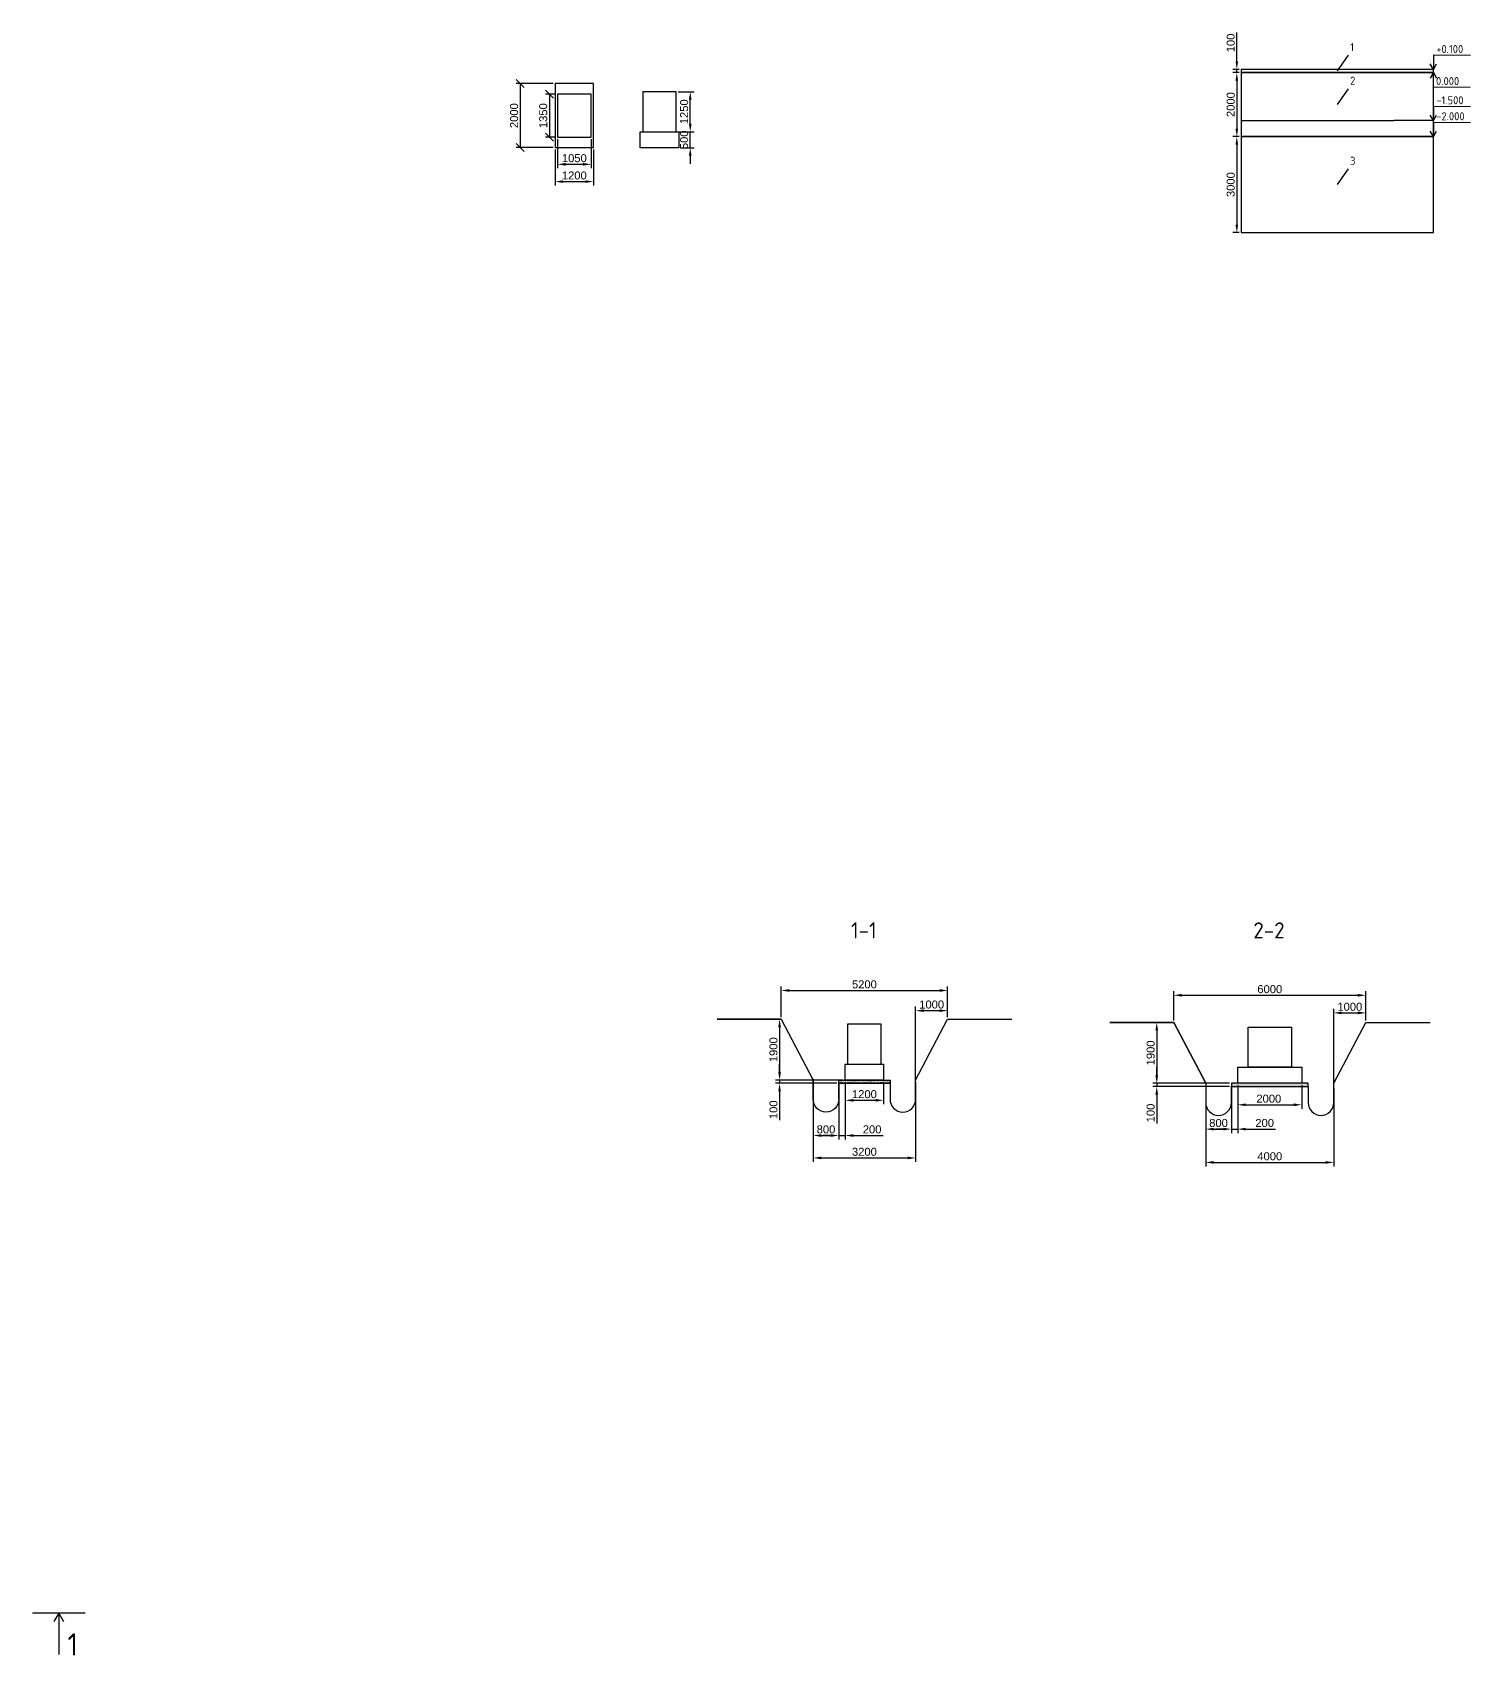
# Model space of a CAD drawing. Header units: millimetres. Extents: x -4490 to 177070, y -6118 to 72944.
# Drawn here: x 40487 to 85400, y 21887 to 72583 of the extents above; entities that cross this region are included whole.
import ezdxf

# ---------------------------------------------------------------- set-up
doc = ezdxf.new("R2010")
doc.units = ezdxf.units.MM
doc.linetypes.add('DASHED', pattern=[7, 5, -2, 0])
for name, color, linetype in [('osi', 7, 'Continuous'), ('земля штрих', 7, 'Continuous'), ('оси', 9, 'Continuous'), ('текст', 7, 'Continuous')]:
    doc.layers.add(name, color=color, linetype=linetype)
doc.styles.add('GOST-2.304_Type-B', font='GOST Common.ttf', dxfattribs={"height": 2.5})
doc.styles.add('Аннотативный', font='arial.ttf')
doc.dimstyles.new('ISO-25', dxfattribs={"dimscale": 100, "dimtxt": 2.5, "dimasz": 2.5, "dimexe": 1.25, "dimexo": 0.625, "dimtad": 1, "dimtxsty": 'Аннотативный', "dimcen": 2.5, "dimadec": 0, "dimazin": 0, "dimtfac": 1, "dimtmove": 0, "dimatfit": 3, "dimfxl": 1, "dimarcsym": 0})

# ---------------------------------------------------------------- blocks, each defined once
blk = doc.blocks.new('_Oblique')
at = {"color": 0, "linetype": 'ByBlock', "lineweight": -2}
blk.add_line((-0.5, -0.5), (0.5, 0.5), dxfattribs=at)
blk = doc.blocks.new('*D2')
at = {"layer": 'Defpoints', "color": 0, "transparency": 16777216}
for p in [(56810, 70985), (55720, 68985), (56810, 68985)]:
    blk.add_point(p, dxfattribs=at)
at = {"layer": 'оси', "color": 0, "lineweight": -2, "transparency": 16777216}
for p, q in [((56748, 70985), (55595, 70985)), ((55720, 70985), (55720, 68985)), ((56748, 68985), (55595, 68985))]:
    blk.add_line(p, q, dxfattribs=at)
at = {"layer": 'оси', "color": 0, "lineweight": -2, "transparency": 16777216, "xscale": 250, "yscale": 250, "zscale": 250}
for p, rotation in [((55720, 70985), 90), ((55720, 68985), 270)]:
    blk.add_blockref('_Oblique', p, dxfattribs=dict(at, rotation=rotation))
at = {"layer": 'оси', "color": 0, "transparency": 16777216, "insert": (55530, 69985), "char_height": 250, "attachment_point": 5, "rotation": 90, "style": 'Аннотативный'}
blk.add_mtext('2000', dxfattribs=at)
blk = doc.blocks.new('*D3')
at = {"layer": 'Defpoints', "color": 0, "transparency": 16777216}
for p in [(56885, 70660), (56630, 69310), (56885, 69310)]:
    blk.add_point(p, dxfattribs=at)
at = {"layer": 'оси', "color": 0, "lineweight": -2, "transparency": 16777216}
for p, q in [((56823, 70660), (56505, 70660)), ((56630, 70660), (56630, 69310)), ((56823, 69310), (56505, 69310))]:
    blk.add_line(p, q, dxfattribs=at)
at = {"layer": 'оси', "color": 0, "lineweight": -2, "transparency": 16777216, "xscale": 250, "yscale": 250, "zscale": 250}
for p, rotation in [((56630, 70660), 90), ((56630, 69310), 270)]:
    blk.add_blockref('_Oblique', p, dxfattribs=dict(at, rotation=rotation))
at = {"layer": 'оси', "color": 0, "transparency": 16777216, "insert": (56440, 69985), "char_height": 250, "attachment_point": 5, "rotation": 90, "style": 'Аннотативный'}
blk.add_mtext('1350', dxfattribs=at)
blk = doc.blocks.new('*D4')
at = {"layer": 'Defpoints', "color": 0, "transparency": 16777216}
for p in [(60595, 70730), (61030, 70730), (60595, 69480)]:
    blk.add_point(p, dxfattribs=at)
at = {"layer": 'оси', "color": 0, "lineweight": -2, "transparency": 16777216}
for p, q in [((60658, 70730), (61155, 70730)), ((61030, 69730), (61030, 70480)), ((60658, 69480), (61155, 69480))]:
    blk.add_line(p, q, dxfattribs=at)
at = {"layer": 'оси', "color": 0, "transparency": 16777216}
for points in [[(60988, 70480), (61072, 70480), (61030, 70730)], [(60988, 69730), (61072, 69730), (61030, 69480)]]:
    blk.add_solid(points, dxfattribs=at)
at = {"layer": 'оси', "color": 0, "transparency": 16777216, "insert": (60840, 70105), "char_height": 250, "attachment_point": 5, "rotation": 90, "style": 'Аннотативный'}
blk.add_mtext('1250', dxfattribs=at)
blk = doc.blocks.new('*D5')
at = {"layer": 'Defpoints', "color": 0, "transparency": 16777216}
for p in [(60670, 69480), (61030, 69480), (60670, 68980)]:
    blk.add_point(p, dxfattribs=at)
at = {"layer": 'оси', "color": 0, "lineweight": -2, "transparency": 16777216}
for p, q in [((61030, 69730), (61030, 69980)), ((60733, 69480), (61155, 69480)), ((61030, 68980), (61030, 69480)), ((60733, 68980), (61155, 68980)), ((61030, 68730), (61030, 68480))]:
    blk.add_line(p, q, dxfattribs=at)
at = {"layer": 'оси', "color": 0, "transparency": 16777216}
for points in [[(60988, 69730), (61072, 69730), (61030, 69480)], [(60988, 68730), (61072, 68730), (61030, 68980)]]:
    blk.add_solid(points, dxfattribs=at)
at = {"layer": 'оси', "color": 0, "transparency": 16777216, "insert": (60840, 69230), "char_height": 250, "attachment_point": 5, "rotation": 90, "style": 'Аннотативный'}
blk.add_mtext('500', dxfattribs=at)
blk = doc.blocks.new('*D6')
at = {"layer": 'Defpoints', "color": 0, "transparency": 16777216}
for p in [(82130, 42510), (76130, 41660), (82130, 41660)]:
    blk.add_point(p, dxfattribs=at)
at = {"layer": 'оси', "color": 0, "lineweight": -2, "transparency": 16777216}
for p, q in [((76130, 41722), (76130, 42635)), ((82130, 41722), (82130, 42635)), ((76380, 42510), (81880, 42510))]:
    blk.add_line(p, q, dxfattribs=at)
at = {"layer": 'оси', "color": 0, "transparency": 16777216}
for points in [[(76380, 42552), (76380, 42468), (76130, 42510)], [(81880, 42552), (81880, 42468), (82130, 42510)]]:
    blk.add_solid(points, dxfattribs=at)
at = {"layer": 'оси', "color": 0, "transparency": 16777216, "insert": (79130, 42700), "char_height": 250, "attachment_point": 5, "style": 'Аннотативный'}
blk.add_mtext('6000', dxfattribs=at)
blk = doc.blocks.new('*D7')
at = {"layer": 'Defpoints', "color": 0, "transparency": 16777216}
for p in [(82130, 41960), (82130, 41660), (81130, 39660)]:
    blk.add_point(p, dxfattribs=at)
at = {"layer": 'оси', "color": 0, "lineweight": -2, "transparency": 16777216}
for p, q in [((81130, 39722), (81130, 42085)), ((82130, 41722), (82130, 42085)), ((81380, 41960), (81880, 41960))]:
    blk.add_line(p, q, dxfattribs=at)
at = {"layer": 'оси', "color": 0, "transparency": 16777216}
for points in [[(81380, 42002), (81380, 41918), (81130, 41960)], [(81880, 42002), (81880, 41918), (82130, 41960)]]:
    blk.add_solid(points, dxfattribs=at)
at = {"layer": 'оси', "color": 0, "transparency": 16777216, "insert": (81630, 42150), "char_height": 250, "attachment_point": 5, "style": 'Аннотативный'}
blk.add_mtext('1000', dxfattribs=at)
blk = doc.blocks.new('*D8')
at = {"layer": 'Defpoints', "color": 0, "transparency": 16777216}
for p in [(76130, 41660), (75600, 39760), (77930, 39760)]:
    blk.add_point(p, dxfattribs=at)
at = {"layer": 'оси', "color": 0, "lineweight": -2, "transparency": 16777216}
for p, q in [((76068, 41660), (75475, 41660)), ((75600, 41410), (75600, 40010)), ((77868, 39760), (75475, 39760))]:
    blk.add_line(p, q, dxfattribs=at)
at = {"layer": 'оси', "color": 0, "transparency": 16777216}
for points in [[(75558, 41410), (75642, 41410), (75600, 41660)], [(75558, 40010), (75642, 40010), (75600, 39760)]]:
    blk.add_solid(points, dxfattribs=at)
at = {"layer": 'оси', "color": 0, "transparency": 16777216, "insert": (75410, 40710), "char_height": 250, "attachment_point": 5, "rotation": 90, "style": 'Аннотативный'}
blk.add_mtext('1900', dxfattribs=at)
blk = doc.blocks.new('*D9')
at = {"layer": 'Defpoints', "color": 0, "transparency": 16777216}
for p in [(75600, 39660), (77930, 39760), (77930, 39660)]:
    blk.add_point(p, dxfattribs=at)
at = {"layer": 'оси', "color": 0, "lineweight": -2, "transparency": 16777216}
for p, q in [((75600, 40010), (75600, 40260)), ((77868, 39760), (75475, 39760)), ((77868, 39660), (75475, 39660)), ((75600, 39760), (75600, 39660)), ((75600, 39410), (75600, 38507))]:
    blk.add_line(p, q, dxfattribs=at)
at = {"layer": 'оси', "color": 0, "transparency": 16777216}
for points in [[(75558, 40010), (75642, 40010), (75600, 39760)], [(75558, 39410), (75642, 39410), (75600, 39660)]]:
    blk.add_solid(points, dxfattribs=at)
at = {"layer": 'оси', "color": 0, "transparency": 16777216, "insert": (75410, 38834), "char_height": 250, "attachment_point": 5, "rotation": 90, "style": 'Аннотативный'}
blk.add_mtext('100', dxfattribs=at)
blk = doc.blocks.new('*D10')
at = {"layer": 'Defpoints', "color": 0, "transparency": 16777216}
for p in [(77130, 39660), (77930, 39660), (77930, 38330)]:
    blk.add_point(p, dxfattribs=at)
at = {"layer": 'оси', "color": 0, "lineweight": -2, "transparency": 16777216}
for p, q in [((77130, 39598), (77130, 38205)), ((77930, 39598), (77930, 38205)), ((77380, 38330), (77680, 38330))]:
    blk.add_line(p, q, dxfattribs=at)
at = {"layer": 'оси', "color": 0, "transparency": 16777216}
for points in [[(77380, 38372), (77380, 38288), (77130, 38330)], [(77680, 38372), (77680, 38288), (77930, 38330)]]:
    blk.add_solid(points, dxfattribs=at)
at = {"layer": 'оси', "color": 0, "transparency": 16777216, "insert": (77530, 38520), "char_height": 250, "attachment_point": 5, "style": 'Аннотативный'}
blk.add_mtext('800', dxfattribs=at)
blk = doc.blocks.new('*D11')
at = {"layer": 'Defpoints', "color": 0, "transparency": 16777216}
for p in [(77930, 39760), (78130, 39760), (78130, 38330)]:
    blk.add_point(p, dxfattribs=at)
at = {"layer": 'оси', "color": 0, "lineweight": -2, "transparency": 16777216}
for p, q in [((77930, 39698), (77930, 38205)), ((78130, 39698), (78130, 38205)), ((77680, 38330), (77430, 38330)), ((77930, 38330), (78130, 38330)), ((78380, 38330), (79311, 38330))]:
    blk.add_line(p, q, dxfattribs=at)
at = {"layer": 'оси', "color": 0, "transparency": 16777216}
for points in [[(77680, 38372), (77680, 38288), (77930, 38330)], [(78380, 38372), (78380, 38288), (78130, 38330)]]:
    blk.add_solid(points, dxfattribs=at)
at = {"layer": 'оси', "color": 0, "transparency": 16777216, "insert": (78970, 38520), "char_height": 250, "attachment_point": 5, "style": 'Аннотативный'}
blk.add_mtext('200', dxfattribs=at)
blk = doc.blocks.new('*D12')
at = {"layer": 'Defpoints', "color": 0, "transparency": 16777216}
for p in [(78130, 39760), (80130, 39760), (80130, 39090)]:
    blk.add_point(p, dxfattribs=at)
at = {"layer": 'оси', "color": 0, "lineweight": -2, "transparency": 16777216}
for p, q in [((78130, 39698), (78130, 38965)), ((80130, 39698), (80130, 38965)), ((78380, 39090), (79880, 39090))]:
    blk.add_line(p, q, dxfattribs=at)
at = {"layer": 'оси', "color": 0, "transparency": 16777216}
for points in [[(78380, 39132), (78380, 39048), (78130, 39090)], [(79880, 39132), (79880, 39048), (80130, 39090)]]:
    blk.add_solid(points, dxfattribs=at)
at = {"layer": 'оси', "color": 0, "transparency": 16777216, "insert": (79100, 39280), "char_height": 250, "attachment_point": 5, "style": 'Аннотативный'}
blk.add_mtext('2000', dxfattribs=at)
blk = doc.blocks.new('*D13')
at = {"layer": 'Defpoints', "color": 0, "ltscale": 100, "transparency": 16777216}
for p in [(56885, 69310), (57935, 69310), (57935, 68465)]:
    blk.add_point(p, dxfattribs=at)
at = {"layer": 'оси', "color": 0, "lineweight": -2, "ltscale": 100, "transparency": 16777216}
for p, q in [((56885, 69247), (56885, 68340)), ((57935, 69247), (57935, 68340)), ((57135, 68465), (57685, 68465))]:
    blk.add_line(p, q, dxfattribs=at)
at = {"layer": 'оси', "color": 0, "ltscale": 100, "transparency": 16777216}
for points in [[(57135, 68507), (57135, 68423), (56885, 68465)], [(57685, 68507), (57685, 68423), (57935, 68465)]]:
    blk.add_solid(points, dxfattribs=at)
at = {"layer": 'оси', "color": 0, "ltscale": 100, "transparency": 16777216, "insert": (57410, 68655), "char_height": 250, "attachment_point": 5, "style": 'Аннотативный'}
blk.add_mtext('1050', dxfattribs=at)
blk = doc.blocks.new('*D14')
at = {"layer": 'Defpoints', "color": 0, "ltscale": 100, "transparency": 16777216}
for p in [(56810, 68985), (58010, 68985), (58010, 67925)]:
    blk.add_point(p, dxfattribs=at)
at = {"layer": 'оси', "color": 0, "lineweight": -2, "ltscale": 100, "transparency": 16777216}
for p, q in [((56810, 68923), (56810, 67800)), ((58010, 68923), (58010, 67800)), ((57060, 67925), (57760, 67925))]:
    blk.add_line(p, q, dxfattribs=at)
at = {"layer": 'оси', "color": 0, "ltscale": 100, "transparency": 16777216}
for points in [[(57060, 67967), (57060, 67883), (56810, 67925)], [(57760, 67967), (57760, 67883), (58010, 67925)]]:
    blk.add_solid(points, dxfattribs=at)
at = {"layer": 'оси', "color": 0, "ltscale": 100, "transparency": 16777216, "insert": (57410, 68115), "char_height": 250, "attachment_point": 5, "style": 'Аннотативный'}
blk.add_mtext('1200', dxfattribs=at)
blk = doc.blocks.new('*D15')
at = {"layer": 'Defpoints', "color": 0, "ltscale": 100, "transparency": 16777216}
for p in [(65870, 39860), (67070, 39860), (67070, 39230)]:
    blk.add_point(p, dxfattribs=at)
at = {"layer": 'оси', "color": 0, "lineweight": -2, "ltscale": 100, "transparency": 16777216}
for p, q in [((65870, 39798), (65870, 39105)), ((67070, 39798), (67070, 39105)), ((66120, 39230), (66820, 39230))]:
    blk.add_line(p, q, dxfattribs=at)
at = {"layer": 'оси', "color": 0, "ltscale": 100, "transparency": 16777216}
for points in [[(66120, 39272), (66120, 39188), (65870, 39230)], [(66820, 39272), (66820, 39188), (67070, 39230)]]:
    blk.add_solid(points, dxfattribs=at)
at = {"layer": 'оси', "color": 0, "ltscale": 100, "transparency": 16777216, "insert": (66470, 39420), "char_height": 250, "attachment_point": 5, "style": 'Аннотативный'}
blk.add_mtext('1200', dxfattribs=at)
blk = doc.blocks.new('*D16')
at = {"layer": 'Defpoints', "color": 0, "ltscale": 100, "transparency": 16777216}
for p in [(64870, 39860), (65670, 39760), (65670, 38130)]:
    blk.add_point(p, dxfattribs=at)
at = {"layer": 'оси', "color": 0, "lineweight": -2, "ltscale": 100, "transparency": 16777216}
for p, q in [((64870, 39798), (64870, 38005)), ((65670, 39698), (65670, 38005)), ((65120, 38130), (65420, 38130))]:
    blk.add_line(p, q, dxfattribs=at)
at = {"layer": 'оси', "color": 0, "ltscale": 100, "transparency": 16777216}
for points in [[(65120, 38172), (65120, 38088), (64870, 38130)], [(65420, 38172), (65420, 38088), (65670, 38130)]]:
    blk.add_solid(points, dxfattribs=at)
at = {"layer": 'оси', "color": 0, "ltscale": 100, "transparency": 16777216, "insert": (65270, 38320), "char_height": 250, "attachment_point": 5, "style": 'Аннотативный'}
blk.add_mtext('800', dxfattribs=at)
blk = doc.blocks.new('*D17')
at = {"layer": 'Defpoints', "color": 0, "ltscale": 100, "transparency": 16777216}
for p in [(65670, 39760), (65870, 39860), (65870, 38130)]:
    blk.add_point(p, dxfattribs=at)
at = {"layer": 'оси', "color": 0, "lineweight": -2, "ltscale": 100, "transparency": 16777216}
for p, q in [((65670, 39698), (65670, 38005)), ((65870, 39798), (65870, 38005)), ((65420, 38130), (65170, 38130)), ((65670, 38130), (65870, 38130)), ((66120, 38130), (67051, 38130))]:
    blk.add_line(p, q, dxfattribs=at)
at = {"layer": 'оси', "color": 0, "ltscale": 100, "transparency": 16777216}
for points in [[(65420, 38172), (65420, 38088), (65670, 38130)], [(66120, 38172), (66120, 38088), (65870, 38130)]]:
    blk.add_solid(points, dxfattribs=at)
at = {"layer": 'оси', "color": 0, "ltscale": 100, "transparency": 16777216, "insert": (66710, 38320), "char_height": 250, "attachment_point": 5, "style": 'Аннотативный'}
blk.add_mtext('200', dxfattribs=at)
blk = doc.blocks.new('*D18')
at = {"layer": 'Defpoints', "color": 0, "ltscale": 100, "transparency": 16777216}
for p in [(64870, 39960), (68070, 39860), (68070, 37430)]:
    blk.add_point(p, dxfattribs=at)
at = {"layer": 'оси', "color": 0, "lineweight": -2, "ltscale": 100, "transparency": 16777216}
for p, q in [((64870, 39898), (64870, 37305)), ((68070, 39798), (68070, 37305)), ((65120, 37430), (67820, 37430))]:
    blk.add_line(p, q, dxfattribs=at)
at = {"layer": 'оси', "color": 0, "ltscale": 100, "transparency": 16777216}
for points in [[(65120, 37472), (65120, 37388), (64870, 37430)], [(67820, 37472), (67820, 37388), (68070, 37430)]]:
    blk.add_solid(points, dxfattribs=at)
at = {"layer": 'оси', "color": 0, "ltscale": 100, "transparency": 16777216, "insert": (66470, 37620), "char_height": 250, "attachment_point": 5, "style": 'Аннотативный'}
blk.add_mtext('3200', dxfattribs=at)
blk = doc.blocks.new('*D19')
at = {"layer": 'Defpoints', "color": 0, "ltscale": 100, "transparency": 16777216}
for p in [(69070, 42660), (63870, 41760), (69070, 41760)]:
    blk.add_point(p, dxfattribs=at)
at = {"layer": 'оси', "color": 0, "lineweight": -2, "ltscale": 100, "transparency": 16777216}
for p, q in [((63870, 41822), (63870, 42785)), ((64120, 42660), (68820, 42660)), ((69070, 41822), (69070, 42785))]:
    blk.add_line(p, q, dxfattribs=at)
at = {"layer": 'оси', "color": 0, "ltscale": 100, "transparency": 16777216}
for points in [[(64120, 42702), (64120, 42618), (63870, 42660)], [(68820, 42702), (68820, 42618), (69070, 42660)]]:
    blk.add_solid(points, dxfattribs=at)
at = {"layer": 'оси', "color": 0, "ltscale": 100, "transparency": 16777216, "insert": (66470, 42850), "char_height": 250, "attachment_point": 5, "style": 'Аннотативный'}
blk.add_mtext('5200', dxfattribs=at)
blk = doc.blocks.new('*D20')
at = {"layer": 'Defpoints', "color": 0, "ltscale": 100, "transparency": 16777216}
for p in [(69070, 42030), (69070, 41760), (68070, 39760)]:
    blk.add_point(p, dxfattribs=at)
at = {"layer": 'оси', "color": 0, "lineweight": -2, "ltscale": 100, "transparency": 16777216}
for p, q in [((68070, 39822), (68070, 42155)), ((69070, 41822), (69070, 42155)), ((68320, 42030), (68820, 42030))]:
    blk.add_line(p, q, dxfattribs=at)
at = {"layer": 'оси', "color": 0, "ltscale": 100, "transparency": 16777216}
for points in [[(68320, 42072), (68320, 41988), (68070, 42030)], [(68820, 42072), (68820, 41988), (69070, 42030)]]:
    blk.add_solid(points, dxfattribs=at)
at = {"layer": 'оси', "color": 0, "ltscale": 100, "transparency": 16777216, "insert": (68570, 42220), "char_height": 250, "attachment_point": 5, "style": 'Аннотативный'}
blk.add_mtext('1000', dxfattribs=at)
blk = doc.blocks.new('*D21')
at = {"layer": 'Defpoints', "color": 0, "ltscale": 100, "transparency": 16777216}
for p in [(63870, 41760), (63820, 39860), (65870, 39860)]:
    blk.add_point(p, dxfattribs=at)
at = {"layer": 'оси', "color": 0, "lineweight": -2, "ltscale": 100, "transparency": 16777216}
for p, q in [((63808, 41760), (63695, 41760)), ((63820, 41510), (63820, 40110)), ((65808, 39860), (63695, 39860))]:
    blk.add_line(p, q, dxfattribs=at)
at = {"layer": 'оси', "color": 0, "ltscale": 100, "transparency": 16777216}
for points in [[(63778, 41510), (63862, 41510), (63820, 41760)], [(63778, 40110), (63862, 40110), (63820, 39860)]]:
    blk.add_solid(points, dxfattribs=at)
at = {"layer": 'оси', "color": 0, "ltscale": 100, "transparency": 16777216, "insert": (63630, 40810), "char_height": 250, "attachment_point": 5, "rotation": 90, "style": 'Аннотативный'}
blk.add_mtext('1900', dxfattribs=at)
blk = doc.blocks.new('*D22')
at = {"layer": 'Defpoints', "color": 0, "ltscale": 100, "transparency": 16777216}
for p in [(63820, 39760), (65670, 39860), (65670, 39760)]:
    blk.add_point(p, dxfattribs=at)
at = {"layer": 'оси', "color": 0, "lineweight": -2, "ltscale": 100, "transparency": 16777216}
for p, q in [((63820, 40110), (63820, 40360)), ((65608, 39860), (63695, 39860)), ((65608, 39760), (63695, 39760)), ((63820, 39860), (63820, 39760)), ((63820, 39510), (63820, 38607))]:
    blk.add_line(p, q, dxfattribs=at)
at = {"layer": 'оси', "color": 0, "ltscale": 100, "transparency": 16777216}
for points in [[(63778, 40110), (63862, 40110), (63820, 39860)], [(63778, 39510), (63862, 39510), (63820, 39760)]]:
    blk.add_solid(points, dxfattribs=at)
at = {"layer": 'оси', "color": 0, "ltscale": 100, "transparency": 16777216, "insert": (63630, 38934), "char_height": 250, "attachment_point": 5, "rotation": 90, "style": 'Аннотативный'}
blk.add_mtext('100', dxfattribs=at)
blk = doc.blocks.new('*D23')
at = {"layer": 'Defpoints', "color": 0, "ltscale": 100, "transparency": 16777216}
for p in [(77130, 39660), (81130, 39660), (81130, 37290)]:
    blk.add_point(p, dxfattribs=at)
at = {"layer": 'оси', "color": 0, "lineweight": -2, "ltscale": 100, "transparency": 16777216}
for p, q in [((77130, 39598), (77130, 37165)), ((81130, 39598), (81130, 37165)), ((77380, 37290), (80880, 37290))]:
    blk.add_line(p, q, dxfattribs=at)
at = {"layer": 'оси', "color": 0, "ltscale": 100, "transparency": 16777216}
for points in [[(77380, 37332), (77380, 37248), (77130, 37290)], [(80880, 37332), (80880, 37248), (81130, 37290)]]:
    blk.add_solid(points, dxfattribs=at)
at = {"layer": 'оси', "color": 0, "ltscale": 100, "transparency": 16777216, "insert": (79130, 37480), "char_height": 250, "attachment_point": 5, "style": 'Аннотативный'}
blk.add_mtext('4000', dxfattribs=at)
blk = doc.blocks.new('*D55')
at = {"layer": 'Defpoints', "color": 0, "transparency": 16777216}
for p in [(78101, 71330), (78240, 71430), (78240, 71330)]:
    blk.add_point(p, dxfattribs=at)
at = {"layer": 'osi', "color": 0, "lineweight": -2, "transparency": 16777216}
for p, q in [((78101, 71680), (78101, 72583)), ((78178, 71430), (77976, 71430)), ((78178, 71330), (77976, 71330)), ((78101, 71330), (78101, 71430)), ((78101, 71080), (78101, 70830))]:
    blk.add_line(p, q, dxfattribs=at)
at = {"layer": 'osi', "color": 0, "transparency": 16777216}
for points in [[(78059, 71680), (78143, 71680), (78101, 71430)], [(78059, 71080), (78143, 71080), (78101, 71330)]]:
    blk.add_solid(points, dxfattribs=at)
at = {"layer": 'osi', "color": 0, "transparency": 16777216, "insert": (77911, 72256), "char_height": 250, "attachment_point": 5, "rotation": 90, "style": 'Аннотативный'}
blk.add_mtext('100', dxfattribs=at)
blk = doc.blocks.new('*D56')
at = {"layer": 'Defpoints', "color": 0, "transparency": 16777216}
for p in [(78240, 71330), (78101, 69330), (78240, 69330)]:
    blk.add_point(p, dxfattribs=at)
at = {"layer": 'osi', "color": 0, "lineweight": -2, "transparency": 16777216}
for p, q in [((78178, 71330), (77976, 71330)), ((78101, 71080), (78101, 69580)), ((78178, 69330), (77976, 69330))]:
    blk.add_line(p, q, dxfattribs=at)
at = {"layer": 'osi', "color": 0, "transparency": 16777216}
for points in [[(78059, 71080), (78143, 71080), (78101, 71330)], [(78059, 69580), (78143, 69580), (78101, 69330)]]:
    blk.add_solid(points, dxfattribs=at)
at = {"layer": 'osi', "color": 0, "transparency": 16777216, "insert": (77911, 70330), "char_height": 250, "attachment_point": 5, "rotation": 90, "style": 'Аннотативный'}
blk.add_mtext('2000', dxfattribs=at)
blk = doc.blocks.new('*D57')
at = {"layer": 'Defpoints', "color": 0, "transparency": 16777216}
for p in [(78240, 69330), (78101, 66330), (78240, 66330)]:
    blk.add_point(p, dxfattribs=at)
at = {"layer": 'osi', "color": 0, "lineweight": -2, "transparency": 16777216}
for p, q in [((78178, 69330), (77976, 69330)), ((78101, 69080), (78101, 66580)), ((78178, 66330), (77976, 66330))]:
    blk.add_line(p, q, dxfattribs=at)
at = {"layer": 'osi', "color": 0, "transparency": 16777216}
for points in [[(78059, 69080), (78143, 69080), (78101, 69330)], [(78059, 66580), (78143, 66580), (78101, 66330)]]:
    blk.add_solid(points, dxfattribs=at)
at = {"layer": 'osi', "color": 0, "transparency": 16777216, "insert": (77911, 67830), "char_height": 250, "attachment_point": 5, "rotation": 90, "style": 'Аннотативный'}
blk.add_mtext('3000', dxfattribs=at)

msp = doc.modelspace()

# ---------------------------------------------------------------- hatches: boundary and pattern name
at = {"ltscale": 100}
h = msp.add_hatch(dxfattribs=at)
h.set_pattern_fill('AR-SAND', color=256)
h.paths.add_polyline_path([(66470, 39860), (65870, 39860), (65670, 39860), (65670, 39760), (66470, 39760)])
h.paths.add_polyline_path([(67270, 39860), (66470, 39860), (66470, 39760), (67270, 39760)])
h = msp.add_hatch(dxfattribs=at)
h.set_pattern_fill('AR-SAND', color=256)
h.set_pattern_definition([(37.5, (-7340, 0), (-1.600031, 48.941324), [0, -38.608, 0, -43.18, 0, -41.275]), (7.5, (-7340, 0), (44.95233, 71.68251), [0, -20.828, 0, -34.798, 0, -13.335]), (327.5, (-7371.24, 0), (79.099237, 0.143718), [0, -12.7, 0, -45.72, 0, -59.69]), (317.5, (-7371.24, 0), (76.355645, 22.29293), [0, -6.35, 0, -29.972, 0, -34.29])])
h.paths.add_polyline_path([(80330, 39760), (79130, 39760), (79130, 39660), (80330, 39660)])
h.paths.add_polyline_path([(79130, 39760), (77930, 39760), (77930, 39660), (79130, 39660)])

# ---------------------------------------------------------------- linework, layer by layer
at = {"linetype": 'DASHED'}
msp.add_line((84240, 69829.998), (78240, 69819.998), dxfattribs=at)
at = {"ltscale": 100}
for p, q in [((63870, 41760), (61870, 41760)), ((69070, 41760), (71070, 41760))]:
    msp.add_line(p, q, dxfattribs=at)
for p, q in [((76130, 41660), (74130, 41660)), ((82130, 41660), (84130, 41660)), ((77930, 39660), (80330, 39660))]:
    msp.add_line(p, q)
for points in [[(56810, 68985), (58010, 68985), (58010, 70985), (56810, 70985)], [(78240, 71330), (84240, 71330), (84240, 71430), (78240, 71430)], [(78240, 69330), (84240, 69330), (84240, 71330), (78240, 71330)], [(56885, 69310), (57935, 69310), (57935, 70660), (56885, 70660)], [(59545.021, 69480.042), (60595.021, 69480.042), (60595.021, 70730.042), (59545.021, 70730.042)], [(59470.021, 69480.042), (60670.021, 69480.042), (60670.021, 68980.042), (59470.021, 68980.042)], [(84240, 69330), (78240, 69330), (78240, 66330), (84240, 66330)], [(65945, 40360), (66995, 40360), (66995, 41610), (65945, 41610)], [(78455, 41510), (79805, 41510), (79805, 40260), (78455, 40260)], [(65870, 40360), (67070, 40360), (67070, 39860), (65870, 39860)], [(78130, 40260), (80130, 40260), (80130, 39760), (78130, 39760)], [(65670, 39860), (67270, 39860), (67270, 39760), (65670, 39760)], [(77930, 39660), (80330, 39660), (80330, 39760), (77930, 39760)]]:
    msp.add_lwpolyline(points, close=True)
for points in [[(65670, 39760), (65670, 39260, -1), (64870, 39260), (64870, 39860)], [(67270, 39760), (67270, 39260, 1), (68070, 39260), (68070, 39860)]]:
    msp.add_lwpolyline(points, format="xyb", dxfattribs=at)
msp.add_lwpolyline([(67070, 39760), (65870, 39760)])
for points in [[(77130, 39760), (77130, 39160, 1), (77930, 39160), (77930, 39660)], [(80330, 39660), (80330, 39160, 1), (81130, 39160), (81130, 39760)]]:
    msp.add_lwpolyline(points, format="xyb")
at = {"layer": 'osi'}
for p, q in [((81240, 71380), (81590, 71870)), ((84240, 71430), (84140, 71603.205)), ((84240, 71880), (85400, 71870)), ((84240, 71880), (84240, 71430)), ((84240, 71430), (84340, 71603.205)), ((84240, 71330), (84137.029, 71158.545)), ((84240, 70880), (84240, 71330)), ((84240, 71330), (84336.999, 71155.097)), ((81240, 70330), (81590, 70820)), ((84240, 70880), (85392.242, 70870.067)), ((84240, 69829.998), (84140, 70003.203)), ((84240, 70279.998), (85400, 70269.998)), ((84240, 70279.998), (84240, 69829.998)), ((84240, 69829.998), (84340, 70003.203)), ((84240, 69330), (84140, 69503.205)), ((84240, 69780), (85400, 69770)), ((84240, 69780), (84240, 69330)), ((84240, 69330), (84340, 69503.205)), ((81240, 67830), (81590, 68320)), ((40486.875, 23220), (42133.75, 23220)), ((41307.472, 23215.05), (41158.176, 22954.838)), ((41307.472, 23215.05), (41307.472, 21915.05)), ((41307.472, 23215.05), (41457.961, 22955.525))]:
    msp.add_line(p, q, dxfattribs=at)
for points in [[(61870, 41760), (63870, 41760), (64870, 39860), (64870, 39260)], [(68070, 39260), (68070, 39860), (69070, 41760), (71070, 41760)], [(74130, 41660), (76130, 41660), (77130, 39760), (77130, 39160)], [(81130, 39160), (81130, 39760), (82130, 41660), (84140, 41660)]]:
    msp.add_lwpolyline(points, dxfattribs=at)
at = {"layer": 'земля штрих'}
for points in [[(61870, 41760), (63870, 41760), (64870, 39860), (64870, 39260)], [(68070, 39260), (68070, 39860), (69070, 41760), (71070, 41760)], [(74130, 41660), (76130, 41660), (77130, 39760), (77130, 39160)], [(81129.988, 39156.962), (81130, 39760), (82130, 41660), (84140, 41660)], [(65670, 39260), (65670, 39760), (67270, 39760), (67270, 39260)], [(77930, 39160), (77930, 39660), (80330, 39660), (80330, 39160)]]:
    msp.add_lwpolyline(points, dxfattribs=at)
at = {"layer": 'оси', "ltscale": 100}
for p, q in [((63870, 41760), (64870, 39860)), ((68070, 39860), (69070, 41760)), ((77130, 39760), (76130, 41660)), ((81130, 39760), (82130, 41660))]:
    msp.add_line(p, q, dxfattribs=at)
at = {"layer": 'оси'}
for points in [[(70070, 41760), (70080, 41760)], [(84130, 41660), (84140, 41660)]]:
    msp.add_lwpolyline(points, dxfattribs=at)

# ---------------------------------------------------------------- texts
at = {"layer": 'osi', "style": 'GOST-2.304_Type-B'}
for s, height, p in [('1', 250, (81640, 72000)), ('+0.100', 250, (84330, 71940)), ('2', 250, (81640, 70950)), ('0.000', 250, (84322.242, 70940.067)), ('-1.500', 250, (84330, 70339.998)), ('-2.000', 250, (84330, 69840)), ('3', 250, (81640, 68450)), ('1', 700, (41580.91, 21885.05))]:
    msp.add_text(s, height=height, dxfattribs=at).set_placement(p)
at = {"layer": 'текст', "ltscale": 100, "style": 'GOST-2.304_Type-B'}
for s, p in [('1-1', (66050, 44290)), ('2-2', (78617, 44288.092))]:
    msp.add_text(s, height=500, dxfattribs=at).set_placement(p)

# ---------------------------------------------------------------- dimensions: what is measured, and where the dimension line sits
at = {"layer": 'osi'}
dim = msp.add_linear_dim(base=(78100.833, 71330), p1=(78240, 71430), p2=(78240, 71330), angle=90, dimstyle='ISO-25', dxfattribs=at)
dim.commit()
dim.dimension.update_dxf_attribs({"geometry": '*D55', "text_midpoint": (78100.833, 72256.484), "dimtype": 160})
for base, p1, p2, picture, middle in [((78100.833, 69330), (78240, 71330), (78240, 69330), '*D56', (77910.69, 70330)), ((78100.833, 66330), (78240, 69330), (78240, 66330), '*D57', (77910.605, 67830))]:
    dim = msp.add_linear_dim(base=base, p1=p1, p2=p2, angle=90, dimstyle='ISO-25', dxfattribs=at)
    dim.commit()
    dim.dimension.update_dxf_attribs({"geometry": picture, "text_midpoint": middle})
at = {"layer": 'оси'}
for base, p1, p2, picture, middle in [((55720, 68985), (56810, 70985), (56810, 68985), '*D2', (55529.857, 69985)), ((56630, 69310), (56885, 70660), (56885, 69310), '*D3', (56439.771, 69985))]:
    dim = msp.add_linear_dim(base=base, p1=p1, p2=p2, angle=90, dimstyle='ISO-25', override={"dimblk": 'Oblique'}, dxfattribs=at)
    dim.commit()
    dim.dimension.update_dxf_attribs({"geometry": picture, "text_midpoint": middle})
for base, p1, p2, angle, picture, middle in [((61030, 70730.042), (60595.021, 69480.042), (60595.021, 70730.042), 270, '*D4', (60839.857, 70105.042)), ((75600, 39760), (76130, 41660), (77930, 39760), 90, '*D8', (75409.857, 40710)), ((75600, 39660), (77930, 39760), (77930, 39660), 90, '*D9', (75409.857, 38833.516))]:
    dim = msp.add_linear_dim(base=base, p1=p1, p2=p2, angle=angle, dimstyle='ISO-25', dxfattribs=at)
    dim.commit()
    dim.dimension.update_dxf_attribs({"geometry": picture, "text_midpoint": middle})
dim = msp.add_linear_dim(base=(61030, 69480.042), p1=(60670.021, 68980.042), p2=(60670.021, 69480.042), angle=270, dimstyle='ISO-25', dxfattribs=at)
dim.commit()
dim.dimension.update_dxf_attribs({"geometry": '*D5', "text_midpoint": (61030, 69230.042), "dimtype": 160})
at = {"layer": 'оси', "ltscale": 100}
for base, p1, p2, picture, middle in [((58010, 67925), (56810, 68985), (58010, 68985), '*D14', (57410, 68115.143)), ((57935, 68465), (56885, 69310), (57935, 69310), '*D13', (57410, 68655.143)), ((69070, 42030), (68070, 39760), (69070, 41760), '*D20', (68570, 42220.143)), ((68070, 37430), (64870, 39960), (68070, 39860), '*D18', (66470, 37620.229)), ((65670, 38130), (64870, 39860), (65670, 39760), '*D16', (65270, 38320.143)), ((65870, 38130), (65670, 39760), (65870, 39860), '*D17', (66710.382, 38320.143)), ((67070, 39230), (65870, 39860), (67070, 39860), '*D15', (66470, 39420.143)), ((81130, 37290), (77130, 39660), (81130, 39660), '*D23', (79130, 37480.143))]:
    dim = msp.add_linear_dim(base=base, p1=p1, p2=p2, dimstyle='ISO-25', dxfattribs=at)
    dim.commit()
    dim.dimension.update_dxf_attribs({"geometry": picture, "text_midpoint": middle})
dim = msp.add_linear_dim(base=(69070, 42660), p1=(63870, 41760), p2=(69070, 41760), dimstyle='ISO-25', dxfattribs=at)
dim.commit()
dim.dimension.update_dxf_attribs({"geometry": '*D19', "text_midpoint": (66470, 42660), "dimtype": 160})
at = {"layer": 'оси'}
for base, p1, p2, picture, middle in [((82130, 42510), (76130, 41660), (82130, 41660), '*D6', (79130, 42700.143)), ((82130, 41960), (81130, 39660), (82130, 41660), '*D7', (81630, 42150.143)), ((77930, 38330), (77130, 39660), (77930, 39660), '*D10', (77530, 38520.143)), ((78130, 38330), (77930, 39760), (78130, 39760), '*D11', (78970.382, 38520.143))]:
    dim = msp.add_linear_dim(base=base, p1=p1, p2=p2, dimstyle='ISO-25', dxfattribs=at)
    dim.commit()
    dim.dimension.update_dxf_attribs({"geometry": picture, "text_midpoint": middle})
at = {"layer": 'оси', "ltscale": 100}
for base, p1, p2, picture, middle in [((63820, 39860), (63870, 41760), (65870, 39860), '*D21', (63629.857, 40810)), ((63820, 39760), (65670, 39860), (65670, 39760), '*D22', (63629.857, 38933.516))]:
    dim = msp.add_linear_dim(base=base, p1=p1, p2=p2, angle=90, dimstyle='ISO-25', dxfattribs=at)
    dim.commit()
    dim.dimension.update_dxf_attribs({"geometry": picture, "text_midpoint": middle})
at = {"layer": 'оси'}
dim = msp.add_linear_dim(base=(80130, 39090), p1=(78130, 39760), p2=(80130, 39760), dimstyle='ISO-25', dxfattribs=at)
dim.commit()
dim.dimension.update_dxf_attribs({"geometry": '*D12', "text_midpoint": (79100, 39090), "dimtype": 160})

doc.saveas('drawing.dxf')
